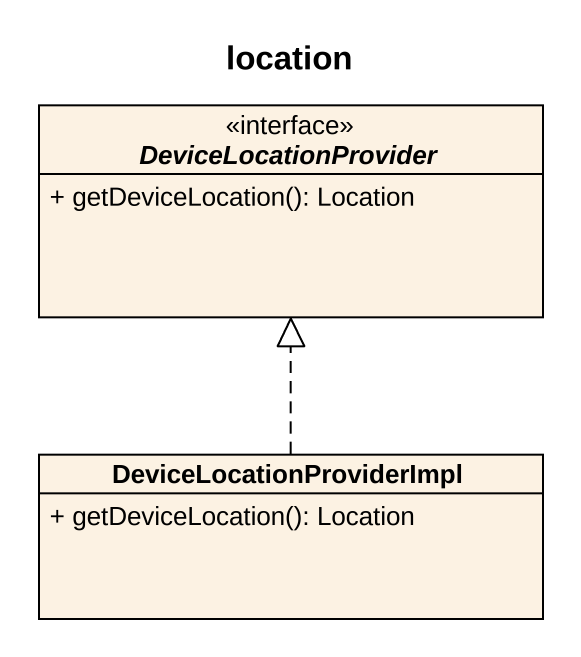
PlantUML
@startuml
title location
hide circle
hide empty members
skinparam classAttributeIconSize 0
interface DeviceLocationProvider {
  + getDeviceLocation(): Location
}
class DeviceLocationProviderImpl {
  + getDeviceLocation(): Location
}
DeviceLocationProviderImpl .up.|> DeviceLocationProvider
@enduml
